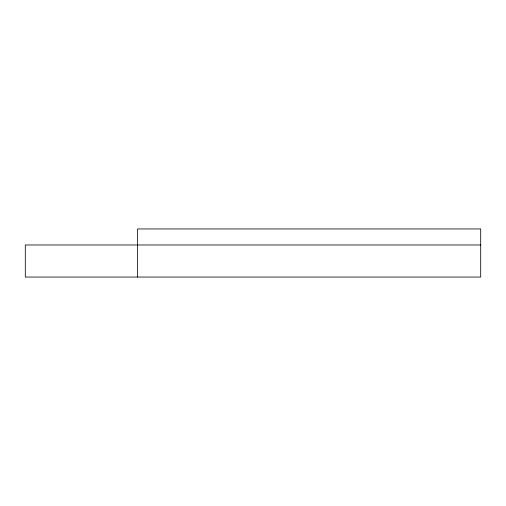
<?xml version="1.0" encoding="UTF-8"?>
<svg xmlns="http://www.w3.org/2000/svg" width="506" height="506" viewBox="0 0 506 506"><rect width="100%" height="100%" fill="white"/><g stroke="black" fill="none" stroke-linecap="round" stroke-linejoin="round"><path stroke-width="0.76" d="M480.7 244.98L25.3 244.98L25.3 277.054L480.7 277.054L480.7 228.946L137.543 228.946L137.543 277.054"/></g></svg>
